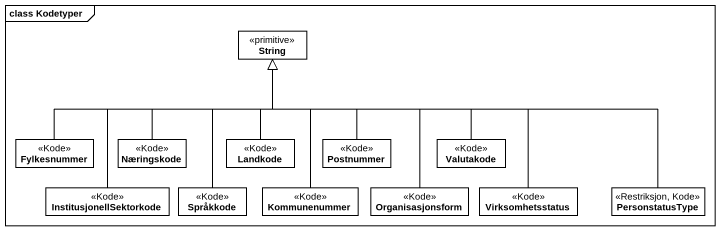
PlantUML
@startuml
mainframe class Kodetyper
hide circle
hide empty members
class String <<primitive>>
class Fylkesnummer <<Kode>>
class Næringskode <<Kode>>
class Landkode <<Kode>>
class Postnummer <<Kode>>
class Valutakode <<Kode>>
class InstitusjonellSektorkode <<Kode>>
class Språkkode <<Kode>>
class Kommunenummer <<Kode>>
class Organisasjonsform <<Kode>>
class Virksomhetsstatus <<Kode>>
class PersonstatusType <<Restriksjon, Kode>>
Fylkesnummer -right-|> String
Næringskode -up-|> String
Landkode -up-|> String
Postnummer -up-|> String
Valutakode -left-|> String
InstitusjonellSektorkode -up-|> String
Språkkode -up-|> String
Kommunenummer -up-|> String
Organisasjonsform -up-|> String
Virksomhetsstatus -up-|> String
PersonstatusType -left-|> String
@enduml
